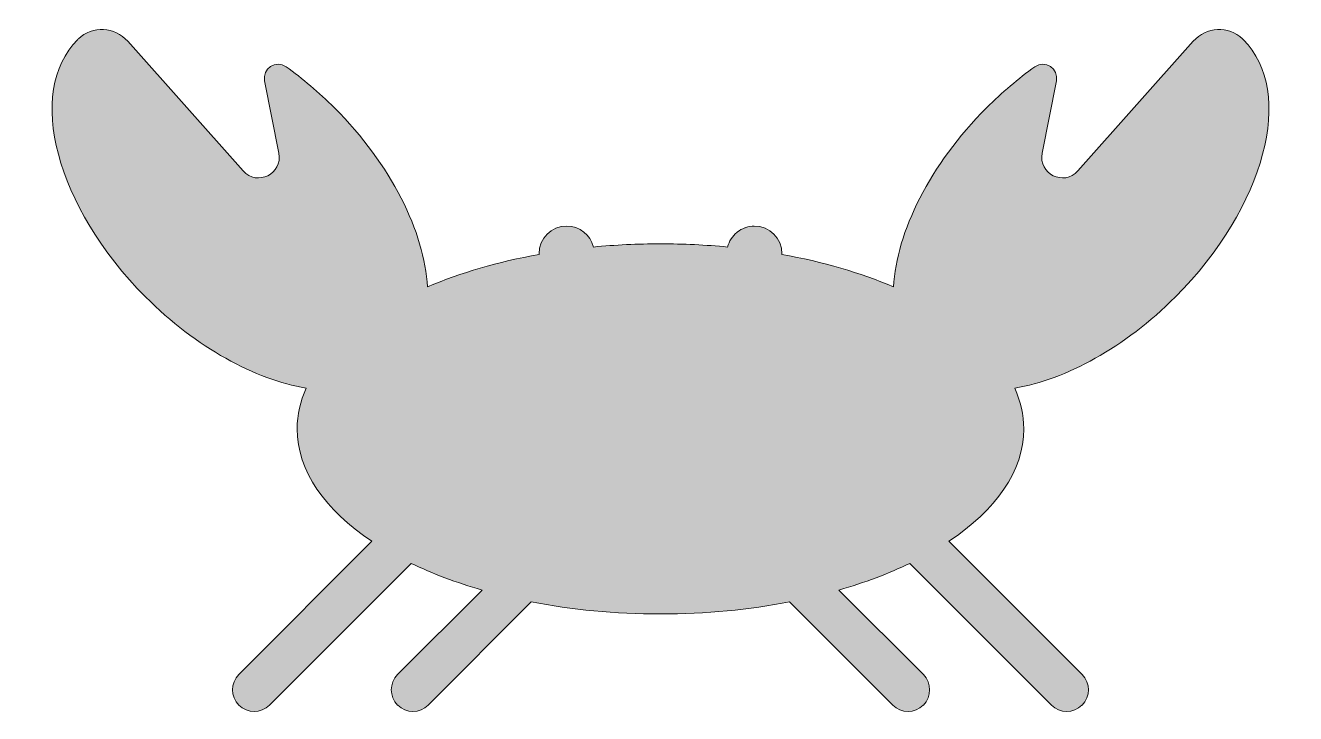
# Model space of a CAD drawing. Header units: inches. Extents: x 10.1 to 89.9, y 53.5 to 96.6.
import ezdxf

# ---------------------------------------------------------------- set-up
doc = ezdxf.new("R2010")
doc.units = ezdxf.units.IN
doc.header["$MEASUREMENT"] = 0
doc.layers.add('Layer 1', color=7, linetype='Continuous')

msp = doc.modelspace()

# ---------------------------------------------------------------- hatches: boundary and pattern name
at = {"layer": 'Layer 1', "true_color": 0xffffff}
h = msp.add_hatch(color=7, dxfattribs=at)
h.dxf.hatch_style = 2
edge = h.paths.add_edge_path()
edge.add_spline(control_points=[(86.606, 95.749), (86.587, 95.768), (86.569, 95.785), (86.55, 95.804), (85.679, 96.648), (84.266, 96.557), (83.459, 95.652), (83.459, 95.652), (76.212, 87.522), (76.212, 87.522), (75.331, 86.533), (73.708, 87.341), (73.965, 88.64), (73.965, 88.64), (74.861, 93.178), (74.861, 93.178), (75.012, 93.943), (74.149, 94.513), (73.514, 94.059), (72.472, 93.316), (71.45, 92.453), (70.475, 91.478), (66.898, 87.902), (64.829, 83.688), (64.626, 80.247), (62.567, 81.124), (60.201, 81.817), (57.62, 82.283), (57.62, 82.299), (57.624, 82.312), (57.624, 82.327), (57.624, 83.285), (56.847, 84.062), (55.889, 84.062), (55.702, 84.062), (55.527, 84.025), (55.359, 83.97), (55.334, 83.962), (55.309, 83.956), (55.285, 83.948), (55.123, 83.887), (54.973, 83.802), (54.839, 83.699), (54.824, 83.688), (54.811, 83.677), (54.797, 83.665), (54.513, 83.433), (54.304, 83.115), (54.212, 82.748), (52.846, 82.878), (51.44, 82.949), (50, 82.949), (48.56, 82.949), (47.153, 82.878), (45.787, 82.748), (45.598, 83.502), (44.921, 84.062), (44.109, 84.062), (43.15, 84.062), (42.375, 83.285), (42.375, 82.327), (42.375, 82.312), (42.379, 82.298), (42.379, 82.283), (39.798, 81.818), (37.431, 81.124), (35.371, 80.247), (35.17, 83.687), (33.1, 87.902), (29.523, 91.478), (28.548, 92.453), (27.526, 93.316), (26.484, 94.059), (25.849, 94.513), (24.986, 93.943), (25.137, 93.178), (25.137, 93.178), (26.034, 88.64), (26.034, 88.64), (26.291, 87.341), (24.668, 86.533), (23.786, 87.522), (23.786, 87.522), (16.54, 95.652), (16.54, 95.652), (15.732, 96.557), (14.318, 96.648), (13.448, 95.804), (13.429, 95.785), (13.411, 95.768), (13.392, 95.749), (10.118, 92.475), (12.03, 85.252), (17.663, 79.618), (20.851, 76.431), (24.545, 74.437), (27.746, 73.898), (27.382, 73.075), (27.184, 72.219), (27.184, 71.339), (27.184, 68.686), (28.937, 66.241), (31.881, 64.286), (31.881, 64.286), (23.521, 55.927), (23.521, 55.927), (22.993, 55.398), (22.993, 54.541), (23.521, 54.014), (23.521, 54.014), (23.527, 54.008), (23.527, 54.008), (24.055, 53.48), (24.912, 53.48), (25.44, 54.008), (25.44, 54.008), (34.336, 62.904), (34.336, 62.904), (35.678, 62.258), (37.173, 61.695), (38.792, 61.229), (38.792, 61.229), (33.489, 55.927), (33.489, 55.927), (32.962, 55.398), (32.962, 54.541), (33.489, 54.014), (33.489, 54.014), (33.495, 54.008), (33.495, 54.008), (34.023, 53.48), (34.88, 53.48), (35.407, 54.008), (35.407, 54.008), (41.887, 60.488), (41.887, 60.488), (44.408, 60), (47.141, 59.73), (49.998, 59.73), (52.855, 59.73), (55.588, 60), (58.108, 60.488), (58.108, 60.488), (64.588, 54.008), (64.588, 54.008), (65.116, 53.48), (65.972, 53.48), (66.5, 54.008), (66.5, 54.008), (66.506, 54.014), (66.506, 54.014), (67.034, 54.541), (67.034, 55.398), (66.506, 55.927), (66.506, 55.927), (61.204, 61.229), (61.204, 61.229), (62.822, 61.695), (64.317, 62.258), (65.659, 62.904), (65.659, 62.904), (74.555, 54.008), (74.555, 54.008), (75.083, 53.48), (75.94, 53.48), (76.468, 54.008), (76.468, 54.008), (76.473, 54.014), (76.473, 54.014), (77.002, 54.541), (77.002, 55.398), (76.473, 55.927), (76.473, 55.927), (68.114, 64.286), (68.114, 64.286), (71.058, 66.241), (72.811, 68.685), (72.811, 71.339), (72.811, 72.219), (72.613, 73.074), (72.249, 73.898), (75.45, 74.437), (79.145, 76.431), (82.332, 79.618), (87.969, 85.252), (89.881, 92.475), (86.606, 95.749)], knot_values=[0, 0, 0, 0, 1, 1, 1, 2, 2, 2, 3, 3, 3, 4, 4, 4, 5, 5, 5, 6, 6, 6, 7, 7, 7, 8, 8, 8, 9, 9, 9, 10, 10, 10, 11, 11, 11, 12, 12, 12, 13, 13, 13, 14, 14, 14, 15, 15, 15, 16, 16, 16, 17, 17, 17, 18, 18, 18, 19, 19, 19, 20, 20, 20, 21, 21, 21, 22, 22, 22, 23, 23, 23, 24, 24, 24, 25, 25, 25, 26, 26, 26, 27, 27, 27, 28, 28, 28, 29, 29, 29, 30, 30, 30, 31, 31, 31, 32, 32, 32, 33, 33, 33, 34, 34, 34, 35, 35, 35, 36, 36, 36, 37, 37, 37, 38, 38, 38, 39, 39, 39, 40, 40, 40, 41, 41, 41, 42, 42, 42, 43, 43, 43, 44, 44, 44, 45, 45, 45, 46, 46, 46, 47, 47, 47, 48, 48, 48, 49, 49, 49, 50, 50, 50, 51, 51, 51, 52, 52, 52, 53, 53, 53, 54, 54, 54, 55, 55, 55, 56, 56, 56, 57, 57, 57, 58, 58, 58, 59, 59, 59, 60, 60, 60, 61, 61, 61, 62, 62, 62, 62], degree=3, periodic=1)

# ---------------------------------------------------------------- linework, layer by layer
at = {"layer": 'Layer 1', "lineweight": 0}
msp.add_open_spline([(86.606, 95.749), (86.587, 95.768), (86.569, 95.785), (86.55, 95.804), (85.679, 96.648), (84.266, 96.557), (83.459, 95.652), (83.459, 95.652), (76.212, 87.522), (76.212, 87.522), (75.331, 86.533), (73.708, 87.341), (73.965, 88.64), (73.965, 88.64), (74.861, 93.178), (74.861, 93.178), (75.012, 93.943), (74.149, 94.513), (73.514, 94.059), (72.472, 93.316), (71.45, 92.453), (70.475, 91.478), (66.898, 87.902), (64.829, 83.688), (64.626, 80.247), (62.567, 81.124), (60.201, 81.817), (57.62, 82.283), (57.62, 82.299), (57.624, 82.312), (57.624, 82.327), (57.624, 83.285), (56.847, 84.062), (55.889, 84.062), (55.702, 84.062), (55.527, 84.025), (55.359, 83.97), (55.334, 83.962), (55.309, 83.956), (55.285, 83.948), (55.123, 83.887), (54.973, 83.802), (54.839, 83.699), (54.824, 83.688), (54.811, 83.677), (54.797, 83.665), (54.513, 83.433), (54.304, 83.115), (54.212, 82.748), (52.846, 82.878), (51.44, 82.949), (50, 82.949), (48.56, 82.949), (47.153, 82.878), (45.787, 82.748), (45.598, 83.502), (44.921, 84.062), (44.109, 84.062), (43.15, 84.062), (42.375, 83.285), (42.375, 82.327), (42.375, 82.312), (42.379, 82.298), (42.379, 82.283), (39.798, 81.818), (37.431, 81.124), (35.371, 80.247), (35.17, 83.687), (33.1, 87.902), (29.523, 91.478), (28.548, 92.453), (27.526, 93.316), (26.484, 94.059), (25.849, 94.513), (24.986, 93.943), (25.137, 93.178), (25.137, 93.178), (26.034, 88.64), (26.034, 88.64), (26.291, 87.341), (24.668, 86.533), (23.786, 87.522), (23.786, 87.522), (16.54, 95.652), (16.54, 95.652), (15.732, 96.557), (14.318, 96.648), (13.448, 95.804), (13.429, 95.785), (13.411, 95.768), (13.392, 95.749), (10.118, 92.475), (12.03, 85.252), (17.663, 79.618), (20.851, 76.431), (24.545, 74.437), (27.746, 73.898), (27.382, 73.075), (27.184, 72.219), (27.184, 71.339), (27.184, 68.686), (28.937, 66.241), (31.881, 64.286), (31.881, 64.286), (23.521, 55.927), (23.521, 55.927), (22.993, 55.398), (22.993, 54.541), (23.521, 54.014), (23.521, 54.014), (23.527, 54.008), (23.527, 54.008), (24.055, 53.48), (24.912, 53.48), (25.44, 54.008), (25.44, 54.008), (34.336, 62.904), (34.336, 62.904), (35.678, 62.258), (37.173, 61.695), (38.792, 61.229), (38.792, 61.229), (33.489, 55.927), (33.489, 55.927), (32.962, 55.398), (32.962, 54.541), (33.489, 54.014), (33.489, 54.014), (33.495, 54.008), (33.495, 54.008), (34.023, 53.48), (34.88, 53.48), (35.407, 54.008), (35.407, 54.008), (41.887, 60.488), (41.887, 60.488), (44.408, 60), (47.141, 59.73), (49.998, 59.73), (52.855, 59.73), (55.588, 60), (58.108, 60.488), (58.108, 60.488), (64.588, 54.008), (64.588, 54.008), (65.116, 53.48), (65.972, 53.48), (66.5, 54.008), (66.5, 54.008), (66.506, 54.014), (66.506, 54.014), (67.034, 54.541), (67.034, 55.398), (66.506, 55.927), (66.506, 55.927), (61.204, 61.229), (61.204, 61.229), (62.822, 61.695), (64.317, 62.258), (65.659, 62.904), (65.659, 62.904), (74.555, 54.008), (74.555, 54.008), (75.083, 53.48), (75.94, 53.48), (76.468, 54.008), (76.468, 54.008), (76.473, 54.014), (76.473, 54.014), (77.002, 54.541), (77.002, 55.398), (76.473, 55.927), (76.473, 55.927), (68.114, 64.286), (68.114, 64.286), (71.058, 66.241), (72.811, 68.685), (72.811, 71.339), (72.811, 72.219), (72.613, 73.074), (72.249, 73.898), (75.45, 74.437), (79.145, 76.431), (82.332, 79.618), (87.969, 85.252), (89.881, 92.475), (86.606, 95.749)], degree=3, knots=[0, 0, 0, 0, 1, 1, 1, 2, 2, 2, 3, 3, 3, 4, 4, 4, 5, 5, 5, 6, 6, 6, 7, 7, 7, 8, 8, 8, 9, 9, 9, 10, 10, 10, 11, 11, 11, 12, 12, 12, 13, 13, 13, 14, 14, 14, 15, 15, 15, 16, 16, 16, 17, 17, 17, 18, 18, 18, 19, 19, 19, 20, 20, 20, 21, 21, 21, 22, 22, 22, 23, 23, 23, 24, 24, 24, 25, 25, 25, 26, 26, 26, 27, 27, 27, 28, 28, 28, 29, 29, 29, 30, 30, 30, 31, 31, 31, 32, 32, 32, 33, 33, 33, 34, 34, 34, 35, 35, 35, 36, 36, 36, 37, 37, 37, 38, 38, 38, 39, 39, 39, 40, 40, 40, 41, 41, 41, 42, 42, 42, 43, 43, 43, 44, 44, 44, 45, 45, 45, 46, 46, 46, 47, 47, 47, 48, 48, 48, 49, 49, 49, 50, 50, 50, 51, 51, 51, 52, 52, 52, 53, 53, 53, 54, 54, 54, 55, 55, 55, 56, 56, 56, 57, 57, 57, 58, 58, 58, 59, 59, 59, 60, 60, 60, 61, 61, 61, 62, 62, 62, 62], dxfattribs=at)

doc.saveas('drawing.dxf')
